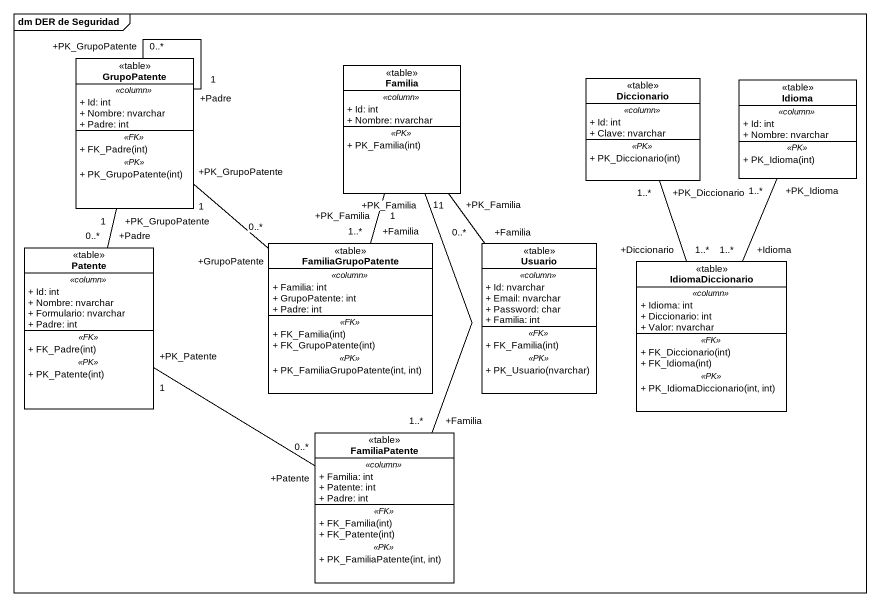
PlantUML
@startuml
mainframe dm DER de Seguridad
hide circle
hide empty members
skinparam classAttributeIconSize 0
class GrupoPatente <<table>> {
  .. <<column>> ..
  + Id: int
  + Nombre: nvarchar
  + Padre: int
  .. <<FK>> ..
  + FK_Padre(int)
  .. <<PK>> ..
  + PK_GrupoPatente(int)
}
class Familia <<table>> {
  .. <<column>> ..
  + Id: int
  + Nombre: nvarchar
  .. <<PK>> ..
  + PK_Familia(int)
}
class Diccionario <<table>> {
  .. <<column>> ..
  + Id: int
  + Clave: nvarchar
  .. <<PK>> ..
  + PK_Diccionario(int)
}
class Idioma <<table>> {
  .. <<column>> ..
  + Id: int
  + Nombre: nvarchar
  .. <<PK>> ..
  + PK_Idioma(int)
}
class FamiliaGrupoPatente <<table>> {
  .. <<column>> ..
  + Familia: int
  + GrupoPatente: int
  + Padre: int
  .. <<FK>> ..
  + FK_Familia(int)
  + FK_GrupoPatente(int)
  .. <<PK>> ..
  + PK_FamiliaGrupoPatente(int, int)
}
class Usuario <<table>> {
  .. <<column>> ..
  + Id: nvarchar
  + Email: nvarchar
  + Password: char
  + Familia: int
  .. <<FK>> ..
  + FK_Familia(int)
  .. <<PK>> ..
  + PK_Usuario(nvarchar)
}
class Patente <<table>> {
  .. <<column>> ..
  + Id: int
  + Nombre: nvarchar
  + Formulario: nvarchar
  + Padre: int
  .. <<FK>> ..
  + FK_Padre(int)
  .. <<PK>> ..
  + PK_Patente(int)
}
class IdiomaDiccionario <<table>> {
  .. <<column>> ..
  + Idioma: int
  + Diccionario: int
  + Valor: nvarchar
  .. <<FK>> ..
  + FK_Diccionario(int)
  + FK_Idioma(int)
  .. <<PK>> ..
  + PK_IdiomaDiccionario(int, int)
}
class FamiliaPatente <<table>> {
  .. <<column>> ..
  + Familia: int
  + Patente: int
  + Padre: int
  .. <<FK>> ..
  + FK_Familia(int)
  + FK_Patente(int)
  .. <<PK>> ..
  + PK_FamiliaPatente(int, int)
}
GrupoPatente "+Padre\n1" -- "+PK_GrupoPatente\n0..*" GrupoPatente
FamiliaGrupoPatente "+GrupoPatente\n0..*" -up- "+PK_GrupoPatente\n1" GrupoPatente
FamiliaGrupoPatente "+Familia\n1..*" -up- "+PK_Familia\n1" Familia
Usuario "+Familia\n0..*" -up- "+PK_Familia\n1" Familia
Patente "+Padre\n0..*" -up- "+PK_GrupoPatente\n1" GrupoPatente
IdiomaDiccionario "+Diccionario\n1..*" -up- "+PK_Diccionario\n1..*" Diccionario
IdiomaDiccionario "+Idioma\n1..*" -up- "+PK_Idioma\n1..*" Idioma
FamiliaPatente "+Familia\n1..*" -up- "+PK_Familia\n1" Familia
FamiliaPatente "+Patente\n0..*" -up- "+PK_Patente\n1" Patente
@enduml
